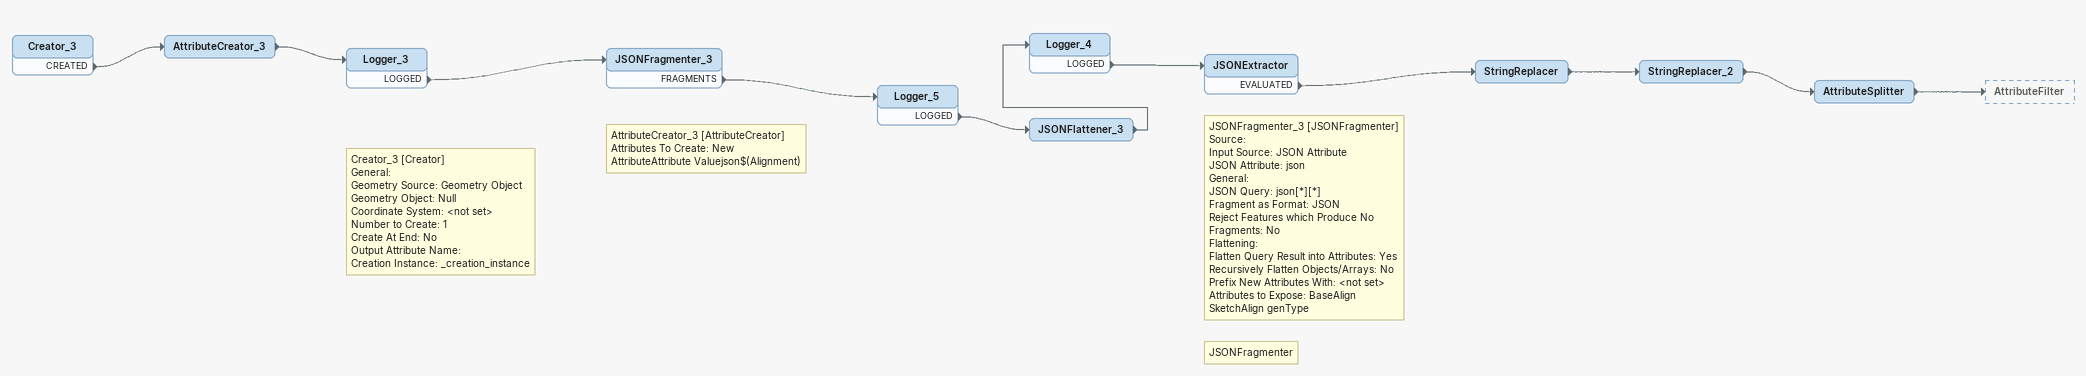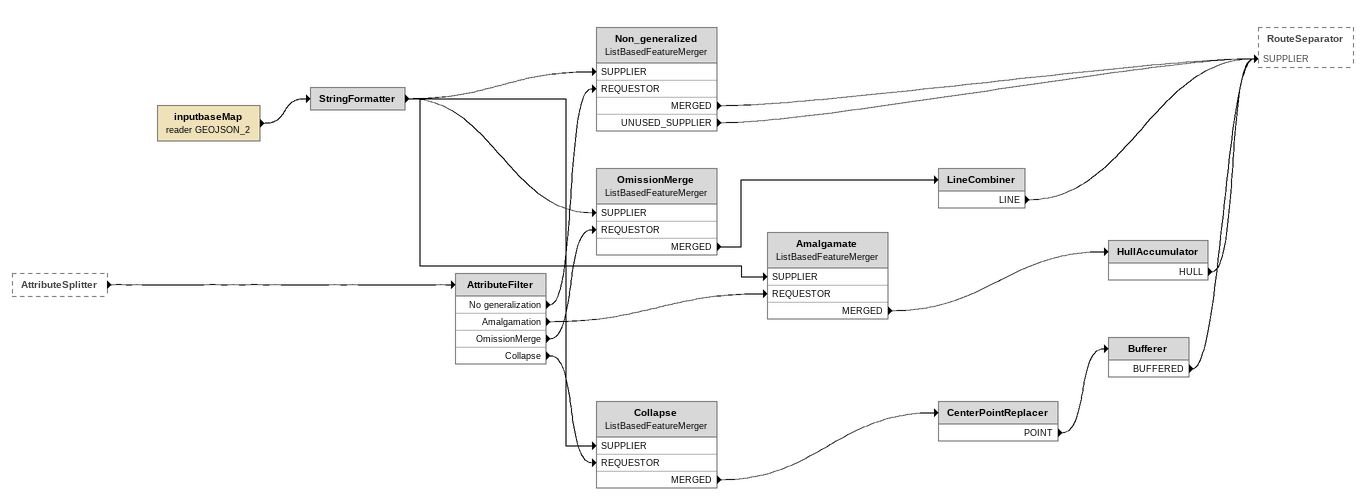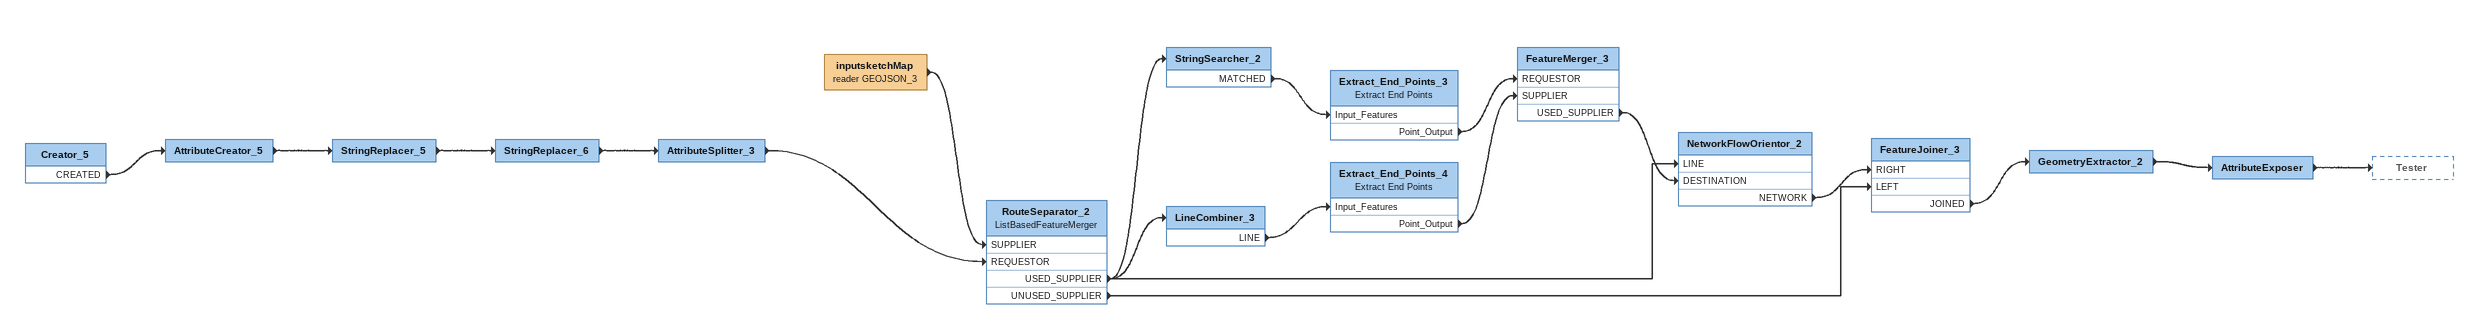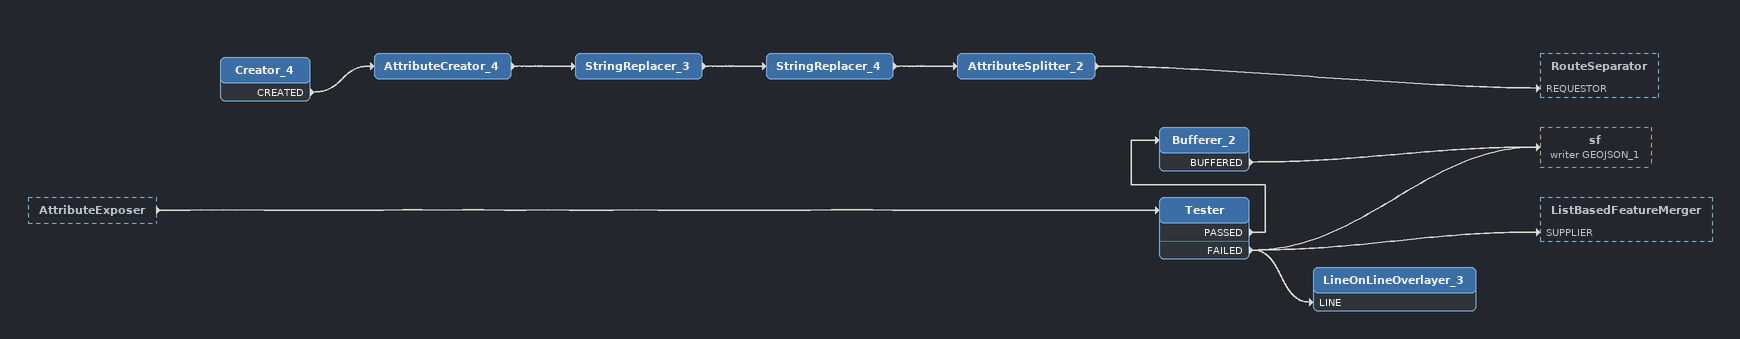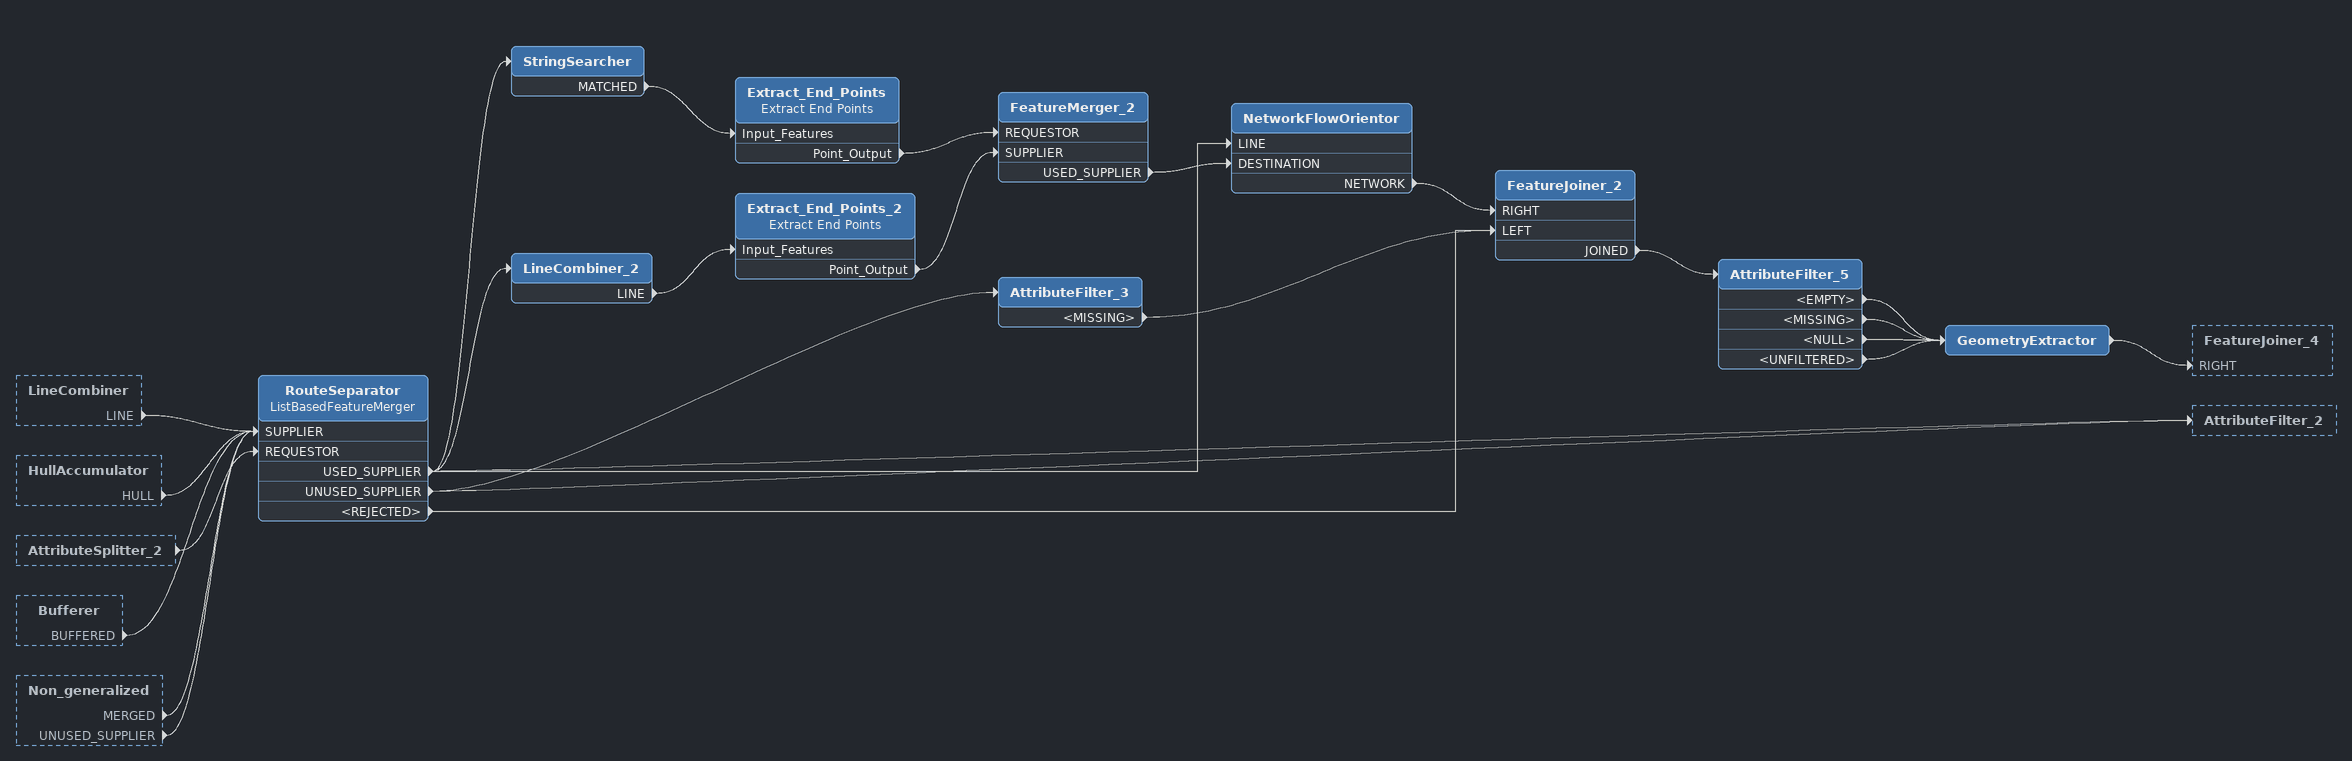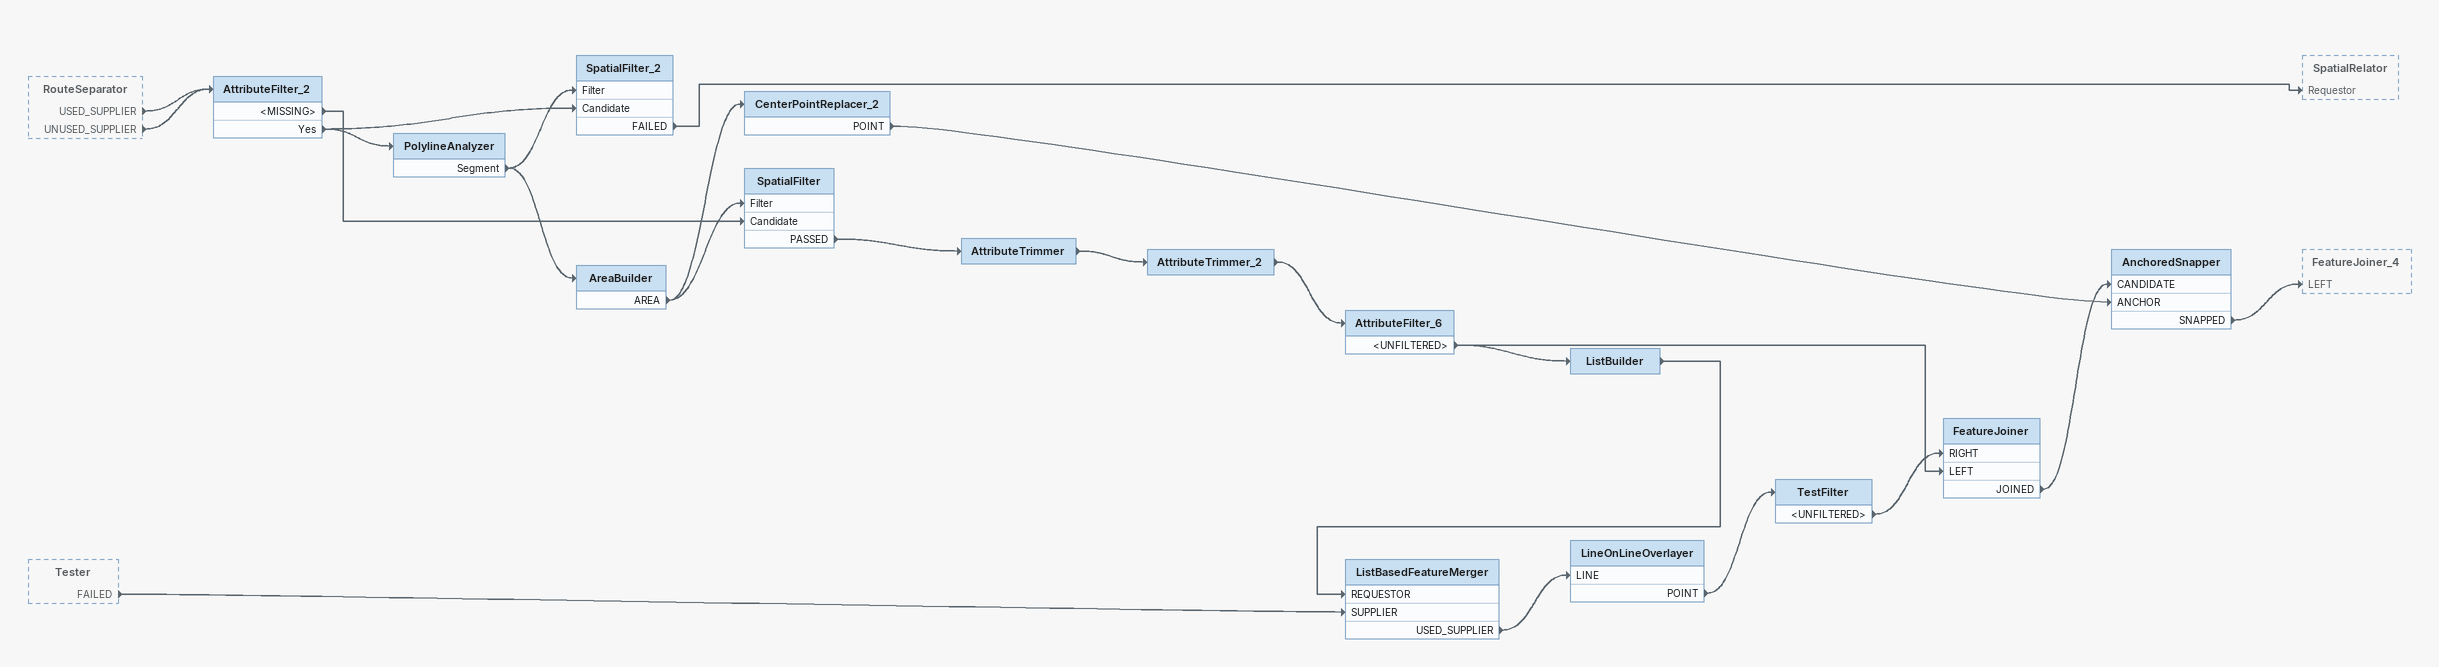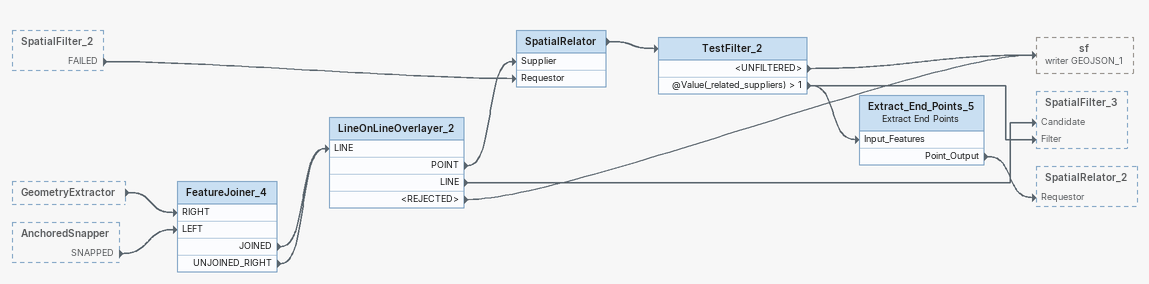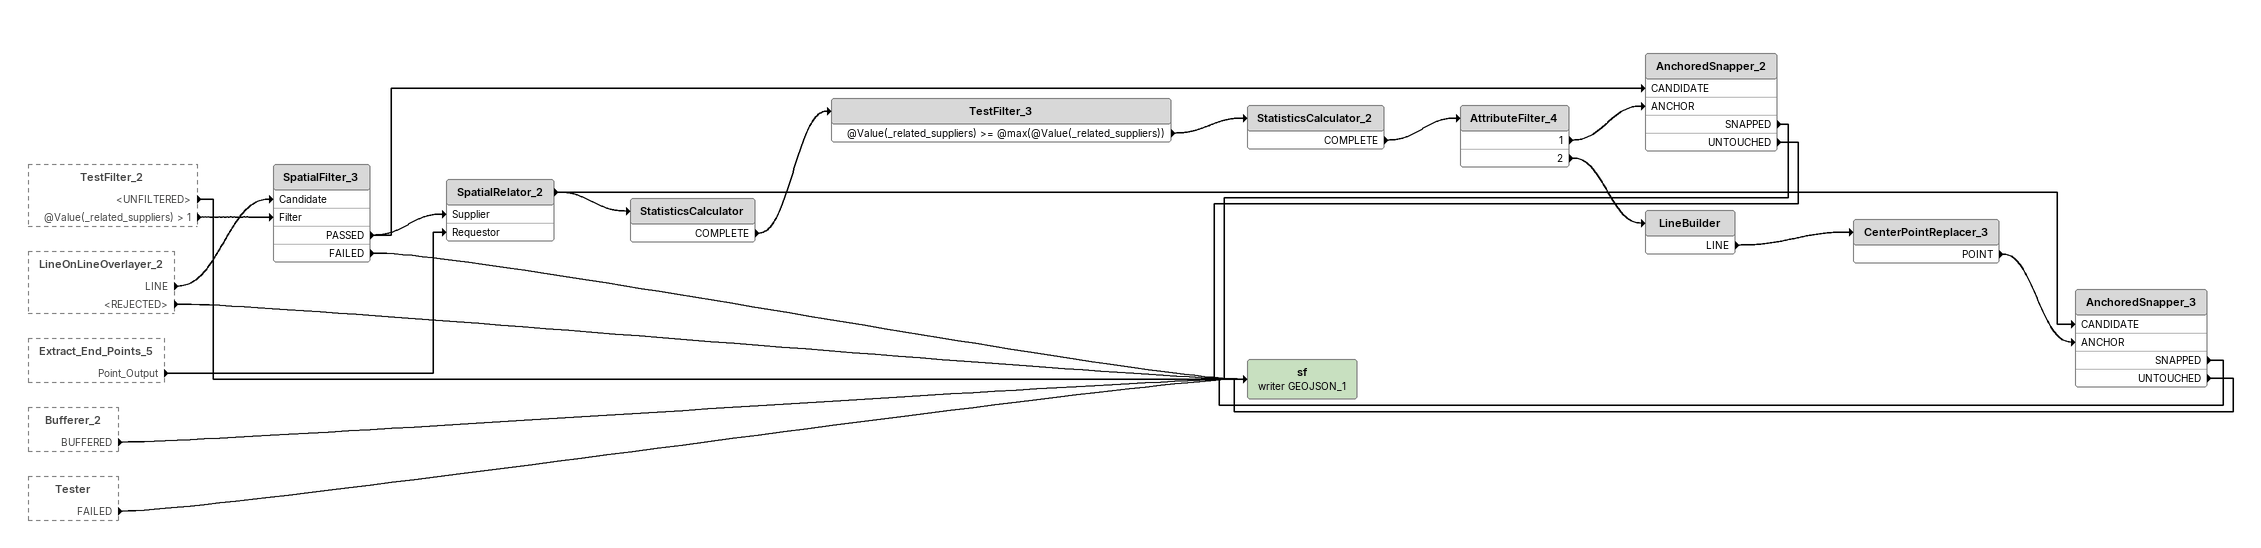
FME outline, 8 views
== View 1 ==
Note: Creator_3 [Creator] / General: / Geometry Source: Geometry Object / Geometry Object: Null / Coordinate System: <not set> / Number to Create: 1 / Create At End: No / Output Attribute Name: / Creation Instance: _creation_instance
Creator_3
    CREATED -> AttributeCreator_3
Note: AttributeCreator_3 [AttributeCreator] / Attributes To Create: New AttributeAttribute Valuejson$(Alignment)
AttributeCreator_3
    -> Logger_3
Logger_3
    LOGGED -> JSONFragmenter_3
Note: JSONFragmenter_3 [JSONFragmenter] / Source: / Input Source: JSON Attribute / JSON Attribute: json / General: / JSON Query: json[*][*] / Fragment as Format: JSON / Reject Features which Produce No Fragments: No / Flattening: / Flatten Query Result into Attributes: Yes / Recursively Flatten Objects/Arrays: No / Prefix New Attributes With: <not set> / Attributes to Expose: BaseAlign SketchAlign genType
Note: JSONFragmenter
JSONFragmenter_3
    FRAGMENTS -> Logger_5
Logger_5
    LOGGED -> JSONFlattener_3
JSONFlattener_3
    -> Logger_4
Logger_4
    LOGGED -> JSONExtractor
JSONExtractor
    EVALUATED -> StringReplacer
StringReplacer
    -> StringReplacer_2
StringReplacer_2
    -> AttributeSplitter
AttributeSplitter
    -> AttributeFilter

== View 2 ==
AttributeSplitter [outside]
    -> AttributeFilter
AttributeFilter
    No generalization -> Non_generalized [REQUESTOR]
    Amalgamation -> Amalgamate [REQUESTOR]
    OmissionMerge -> OmissionMerge [REQUESTOR]
    Collapse -> Collapse [REQUESTOR]
inputbaseMap (reader GEOJSON_2)
    -> StringFormatter
StringFormatter
    -> OmissionMerge [SUPPLIER]
    -> Amalgamate [SUPPLIER]
    -> Collapse [SUPPLIER]
    -> Non_generalized [SUPPLIER]
Non_generalized: ListBasedFeatureMerger
    MERGED -> RouteSeparator [SUPPLIER]
    UNUSED_SUPPLIER -> RouteSeparator [SUPPLIER]
OmissionMerge: ListBasedFeatureMerger
    MERGED -> LineCombiner
LineCombiner
    LINE -> RouteSeparator [SUPPLIER]
Amalgamate: ListBasedFeatureMerger
    MERGED -> HullAccumulator
HullAccumulator
    HULL -> RouteSeparator [SUPPLIER]
Collapse: ListBasedFeatureMerger
    MERGED -> CenterPointReplacer
CenterPointReplacer
    POINT -> Bufferer
Bufferer
    BUFFERED -> RouteSeparator [SUPPLIER]

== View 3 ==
Creator_5
    CREATED -> AttributeCreator_5
AttributeCreator_5
    -> StringReplacer_5
StringReplacer_5
    -> StringReplacer_6
StringReplacer_6
    -> AttributeSplitter_3
AttributeSplitter_3
    -> RouteSeparator_2 [REQUESTOR]
inputsketchMap (reader GEOJSON_3)
    -> RouteSeparator_2 [SUPPLIER]
RouteSeparator_2: ListBasedFeatureMerger
    USED_SUPPLIER -> LineCombiner_3
    USED_SUPPLIER -> NetworkFlowOrientor_2 [LINE]
    USED_SUPPLIER -> StringSearcher_2
    UNUSED_SUPPLIER -> FeatureJoiner_3 [LEFT]
StringSearcher_2
    MATCHED -> Extract_End_Points_3 [Input_Features]
Extract_End_Points_3: Extract End Points
    Point_Output -> FeatureMerger_3 [REQUESTOR]
LineCombiner_3
    LINE -> Extract_End_Points_4 [Input_Features]
Extract_End_Points_4: Extract End Points
    Point_Output -> FeatureMerger_3 [SUPPLIER]
FeatureMerger_3
    USED_SUPPLIER -> NetworkFlowOrientor_2 [DESTINATION]
NetworkFlowOrientor_2
    NETWORK -> FeatureJoiner_3 [RIGHT]
FeatureJoiner_3
    JOINED -> GeometryExtractor_2
GeometryExtractor_2
    -> AttributeExposer
AttributeExposer
    -> Tester

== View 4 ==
AttributeExposer [outside]
    -> Tester
Tester
    PASSED -> Bufferer_2
    FAILED -> sf (writer GEOJSON_1)
    FAILED -> ListBasedFeatureMerger [SUPPLIER]
    FAILED -> LineOnLineOverlayer_3 [LINE]
Bufferer_2
    BUFFERED -> sf (writer GEOJSON_1)
LineOnLineOverlayer_3
Creator_4
    CREATED -> AttributeCreator_4
AttributeCreator_4
    -> StringReplacer_3
StringReplacer_3
    -> StringReplacer_4
StringReplacer_4
    -> AttributeSplitter_2
AttributeSplitter_2
    -> RouteSeparator [REQUESTOR]

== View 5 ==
LineCombiner [outside]
    LINE -> RouteSeparator [SUPPLIER]
HullAccumulator [outside]
    HULL -> RouteSeparator [SUPPLIER]
AttributeSplitter_2 [outside]
    -> RouteSeparator [REQUESTOR]
Bufferer [outside]
    BUFFERED -> RouteSeparator [SUPPLIER]
Non_generalized [outside]
    MERGED -> RouteSeparator [SUPPLIER]
    UNUSED_SUPPLIER -> RouteSeparator [SUPPLIER]
RouteSeparator: ListBasedFeatureMerger
    USED_SUPPLIER -> LineCombiner_2
    USED_SUPPLIER -> NetworkFlowOrientor [LINE]
    USED_SUPPLIER -> StringSearcher
    USED_SUPPLIER -> AttributeFilter_2
    UNUSED_SUPPLIER -> AttributeFilter_3
    UNUSED_SUPPLIER -> AttributeFilter_2
    <REJECTED> -> FeatureJoiner_2 [LEFT]
StringSearcher
    MATCHED -> Extract_End_Points [Input_Features]
Extract_End_Points: Extract End Points
    Point_Output -> FeatureMerger_2 [REQUESTOR]
LineCombiner_2
    LINE -> Extract_End_Points_2 [Input_Features]
Extract_End_Points_2: Extract End Points
    Point_Output -> FeatureMerger_2 [SUPPLIER]
FeatureMerger_2
    USED_SUPPLIER -> NetworkFlowOrientor [DESTINATION]
NetworkFlowOrientor
    NETWORK -> FeatureJoiner_2 [RIGHT]
AttributeFilter_3
    <MISSING> -> FeatureJoiner_2 [LEFT]
FeatureJoiner_2
    JOINED -> AttributeFilter_5
AttributeFilter_5
    <EMPTY> -> GeometryExtractor
    <MISSING> -> GeometryExtractor
    <NULL> -> GeometryExtractor
    <UNFILTERED> -> GeometryExtractor
GeometryExtractor
    -> FeatureJoiner_4 [RIGHT]

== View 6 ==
RouteSeparator [outside]
    USED_SUPPLIER -> AttributeFilter_2
    UNUSED_SUPPLIER -> AttributeFilter_2
Tester [outside]
    FAILED -> ListBasedFeatureMerger [SUPPLIER]
AttributeFilter_2
    <MISSING> -> SpatialFilter [Candidate]
    Yes -> PolylineAnalyzer
    Yes -> SpatialFilter_2 [Candidate]
PolylineAnalyzer
    Segment -> AreaBuilder
    Segment -> SpatialFilter_2 [Filter]
SpatialFilter_2
    FAILED -> SpatialRelator [Requestor]
AreaBuilder
    AREA -> SpatialFilter [Filter]
    AREA -> CenterPointReplacer_2
CenterPointReplacer_2
    POINT -> AnchoredSnapper [ANCHOR]
SpatialFilter
    PASSED -> AttributeTrimmer
AttributeTrimmer
    -> AttributeTrimmer_2
AttributeTrimmer_2
    -> AttributeFilter_6
AttributeFilter_6
    <UNFILTERED> -> ListBuilder
    <UNFILTERED> -> FeatureJoiner [LEFT]
ListBuilder
    -> ListBasedFeatureMerger [REQUESTOR]
ListBasedFeatureMerger
    USED_SUPPLIER -> LineOnLineOverlayer [LINE]
LineOnLineOverlayer
    POINT -> TestFilter
TestFilter
    <UNFILTERED> -> FeatureJoiner [RIGHT]
FeatureJoiner
    JOINED -> AnchoredSnapper [CANDIDATE]
AnchoredSnapper
    SNAPPED -> FeatureJoiner_4 [LEFT]

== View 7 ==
SpatialFilter_2 [outside]
    FAILED -> SpatialRelator [Requestor]
GeometryExtractor [outside]
    -> FeatureJoiner_4 [RIGHT]
AnchoredSnapper [outside]
    SNAPPED -> FeatureJoiner_4 [LEFT]
FeatureJoiner_4
    JOINED -> LineOnLineOverlayer_2 [LINE]
    UNJOINED_RIGHT -> LineOnLineOverlayer_2 [LINE]
LineOnLineOverlayer_2
    POINT -> SpatialRelator [Supplier]
    LINE -> SpatialFilter_3 [Candidate]
    <REJECTED> -> sf (writer GEOJSON_1)
SpatialRelator
    -> TestFilter_2
TestFilter_2
    <UNFILTERED> -> sf (writer GEOJSON_1)
    @Value(_related_suppliers) > 1 -> SpatialFilter_3 [Filter]
    @Value(_related_suppliers) > 1 -> Extract_End_Points_5 [Input_Features]
Extract_End_Points_5: Extract End Points
    Point_Output -> SpatialRelator_2 [Requestor]

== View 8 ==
TestFilter_2 [outside]
    <UNFILTERED> -> sf (writer GEOJSON_1)
    @Value(_related_suppliers) > 1 -> SpatialFilter_3 [Filter]
LineOnLineOverlayer_2 [outside]
    LINE -> SpatialFilter_3 [Candidate]
    <REJECTED> -> sf (writer GEOJSON_1)
Extract_End_Points_5 [outside]
    Point_Output -> SpatialRelator_2 [Requestor]
Bufferer_2 [outside]
    BUFFERED -> sf (writer GEOJSON_1)
Tester [outside]
    FAILED -> sf (writer GEOJSON_1)
SpatialFilter_3
    PASSED -> SpatialRelator_2 [Supplier]
    PASSED -> AnchoredSnapper_2 [CANDIDATE]
    FAILED -> sf (writer GEOJSON_1)
SpatialRelator_2
    -> StatisticsCalculator
    -> AnchoredSnapper_3 [CANDIDATE]
StatisticsCalculator
    COMPLETE -> TestFilter_3
TestFilter_3
    @Value(_related_suppliers) >= @max(@Value(_related_suppliers)) -> StatisticsCalculator_2
StatisticsCalculator_2
    COMPLETE -> AttributeFilter_4
AttributeFilter_4
    1 -> AnchoredSnapper_2 [ANCHOR]
    2 -> LineBuilder
AnchoredSnapper_2
    SNAPPED -> sf (writer GEOJSON_1)
    UNTOUCHED -> sf (writer GEOJSON_1)
LineBuilder
    LINE -> CenterPointReplacer_3
CenterPointReplacer_3
    POINT -> AnchoredSnapper_3 [ANCHOR]
AnchoredSnapper_3
    SNAPPED -> sf (writer GEOJSON_1)
    UNTOUCHED -> sf (writer GEOJSON_1)
sf (writer GEOJSON_1)
